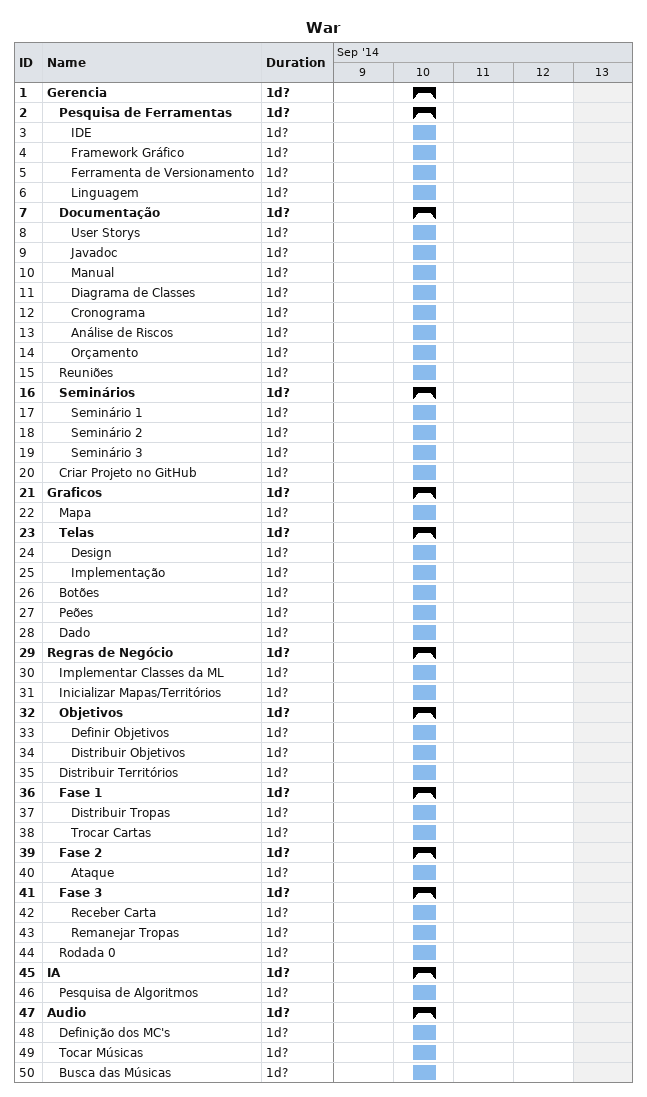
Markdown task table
War

| ID | Level | Task | Duration | Start | Finish |
|---|---|---|---|---|---|
| 1 | 1 | **Gerencia** | 1d? | 2014-09-10 | 2014-09-10 |
| 2 | 2 | **Pesquisa de Ferramentas** | 1d? | 2014-09-10 | 2014-09-10 |
| 3 | 3 | IDE | 1d? | 2014-09-10 | 2014-09-10 |
| 4 | 3 | Framework Gráfico | 1d? | 2014-09-10 | 2014-09-10 |
| 5 | 3 | Ferramenta de Versionamento | 1d? | 2014-09-10 | 2014-09-10 |
| 6 | 3 | Linguagem | 1d? | 2014-09-10 | 2014-09-10 |
| 7 | 2 | **Documentação** | 1d? | 2014-09-10 | 2014-09-10 |
| 8 | 3 | User Storys | 1d? | 2014-09-10 | 2014-09-10 |
| 9 | 3 | Javadoc | 1d? | 2014-09-10 | 2014-09-10 |
| 10 | 3 | Manual | 1d? | 2014-09-10 | 2014-09-10 |
| 11 | 3 | Diagrama de Classes | 1d? | 2014-09-10 | 2014-09-10 |
| 12 | 3 | Cronograma | 1d? | 2014-09-10 | 2014-09-10 |
| 13 | 3 | Análise de Riscos | 1d? | 2014-09-10 | 2014-09-10 |
| 14 | 3 | Orçamento | 1d? | 2014-09-10 | 2014-09-10 |
| 15 | 2 | Reuniões | 1d? | 2014-09-10 | 2014-09-10 |
| 16 | 2 | **Seminários** | 1d? | 2014-09-10 | 2014-09-10 |
| 17 | 3 | Seminário 1 | 1d? | 2014-09-10 | 2014-09-10 |
| 18 | 3 | Seminário 2 | 1d? | 2014-09-10 | 2014-09-10 |
| 19 | 3 | Seminário 3 | 1d? | 2014-09-10 | 2014-09-10 |
| 20 | 2 | Criar Projeto no GitHub | 1d? | 2014-09-10 | 2014-09-10 |
| 21 | 1 | **Graficos** | 1d? | 2014-09-10 | 2014-09-10 |
| 22 | 2 | Mapa | 1d? | 2014-09-10 | 2014-09-10 |
| 23 | 2 | **Telas** | 1d? | 2014-09-10 | 2014-09-10 |
| 24 | 3 | Design | 1d? | 2014-09-10 | 2014-09-10 |
| 25 | 3 | Implementação | 1d? | 2014-09-10 | 2014-09-10 |
| 26 | 2 | Botões | 1d? | 2014-09-10 | 2014-09-10 |
| 27 | 2 | Peões | 1d? | 2014-09-10 | 2014-09-10 |
| 28 | 2 | Dado | 1d? | 2014-09-10 | 2014-09-10 |
| 29 | 1 | **Regras de Negócio** | 1d? | 2014-09-10 | 2014-09-10 |
| 30 | 2 | Implementar Classes da ML | 1d? | 2014-09-10 | 2014-09-10 |
| 31 | 2 | Inicializar Mapas/Territórios | 1d? | 2014-09-10 | 2014-09-10 |
| 32 | 2 | **Objetivos** | 1d? | 2014-09-10 | 2014-09-10 |
| 33 | 3 | Definir Objetivos | 1d? | 2014-09-10 | 2014-09-10 |
| 34 | 3 | Distribuir Objetivos | 1d? | 2014-09-10 | 2014-09-10 |
| 35 | 2 | Distribuir Territórios | 1d? | 2014-09-10 | 2014-09-10 |
| 36 | 2 | **Fase 1** | 1d? | 2014-09-10 | 2014-09-10 |
| 37 | 3 | Distribuir Tropas | 1d? | 2014-09-10 | 2014-09-10 |
| 38 | 3 | Trocar Cartas | 1d? | 2014-09-10 | 2014-09-10 |
| 39 | 2 | **Fase 2** | 1d? | 2014-09-10 | 2014-09-10 |
| 40 | 3 | Ataque | 1d? | 2014-09-10 | 2014-09-10 |
| 41 | 2 | **Fase 3** | 1d? | 2014-09-10 | 2014-09-10 |
| 42 | 3 | Receber Carta | 1d? | 2014-09-10 | 2014-09-10 |
| 43 | 3 | Remanejar Tropas | 1d? | 2014-09-10 | 2014-09-10 |
| 44 | 2 | Rodada 0 | 1d? | 2014-09-10 | 2014-09-10 |
| 45 | 1 | **IA** | 1d? | 2014-09-10 | 2014-09-10 |
| 46 | 2 | Pesquisa de Algoritmos | 1d? | 2014-09-10 | 2014-09-10 |
| 47 | 1 | **Audio** | 1d? | 2014-09-10 | 2014-09-10 |
| 48 | 2 | Definição dos MC's | 1d? | 2014-09-10 | 2014-09-10 |
| 49 | 2 | Tocar Músicas | 1d? | 2014-09-10 | 2014-09-10 |
| 50 | 2 | Busca das Músicas | 1d? | 2014-09-10 | 2014-09-10 |
